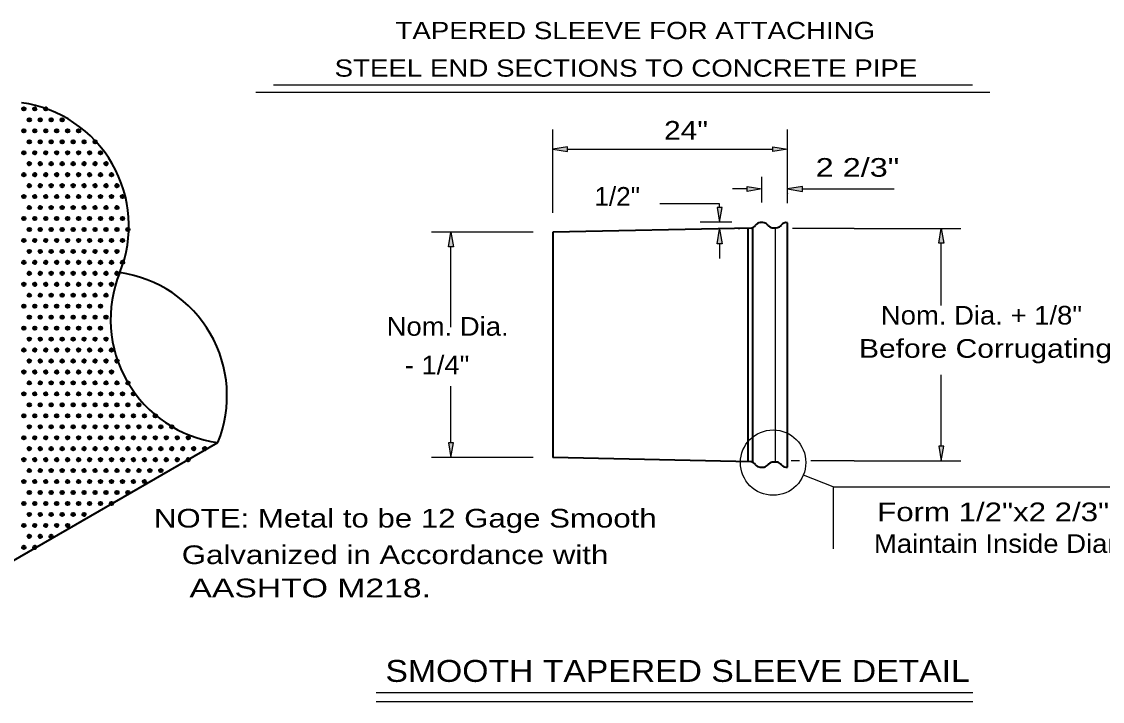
# Model space of a CAD drawing. Extents: x 832.1 to 867.4, y 728.3 to 750.3.
# Drawn here: x 842.07 to 849.77, y 733.33 to 738.17 of the extents above; entities that cross this region are included whole.
import ezdxf

# ---------------------------------------------------------------- set-up
doc = ezdxf.new("R2010")
doc.units = 0
doc.header["$LTSCALE"] = 0.049
doc.header["$PDMODE"] = 32
doc.header["$PDSIZE"] = 0.0245
for name, color, linetype, lineweight in [('1', 7, 'Continuous', 40), ('2', 7, 'Continuous', 25), ('3', 7, 'Continuous', 40), ('6', 7, 'Continuous', 25), ('9', 7, 'Continuous', 25)]:
    doc.layers.add(name, color=color, linetype=linetype, lineweight=lineweight)

msp = doc.modelspace()

# ---------------------------------------------------------------- hatches: boundary and pattern name
at = {"layer": '6'}
for points in [[(845.95875, 737.24817), (845.95875, 737.283), (845.85408, 737.26558), (845.85408, 737.26558)], [(847.42383, 737.24817), (847.42383, 737.283), (847.5285, 737.26558), (847.5285, 737.26558)], [(847.24075, 736.96458), (847.24075, 736.9995), (847.34542, 736.98208), (847.34542, 736.98208)], [(847.63342, 736.96458), (847.63342, 736.9995), (847.52875, 736.98208), (847.52875, 736.98208)], [(847.06117, 736.84883), (847.02633, 736.84883), (847.04375, 736.74417), (847.04375, 736.74417)], [(847.06117, 736.59025), (847.02633, 736.59025), (847.04375, 736.69492), (847.04375, 736.69492)], [(848.64108, 736.59567), (848.60617, 736.59567), (848.62358, 736.70033), (848.62358, 736.70033)], [(845.14658, 736.56792), (845.11175, 736.56792), (845.12917, 736.67258), (845.12917, 736.67258)], [(845.14658, 735.17133), (845.11175, 735.17133), (845.12917, 735.06667), (845.12917, 735.06667)], [(848.64108, 735.14883), (848.60617, 735.14883), (848.62358, 735.04425), (848.62358, 735.04425)]]:
    msp.add_hatch(color=256, dxfattribs=at).paths.add_polyline_path(points)

# ---------------------------------------------------------------- linework, layer by layer
at = {"layer": '1'}
for p, q in [((847.26775, 736.70208), (845.85408, 736.67258)), ((847.24792, 735.03708), (847.24792, 736.69642)), ((847.28042, 735.029), (847.28042, 736.69683)), ((847.5285, 734.99833), (847.5285, 736.74092)), ((845.85408, 736.67258), (845.85408, 735.06667)), ((847.26775, 735.03725), (845.85408, 735.06667))]:
    msp.add_line(p, q, dxfattribs=at)
for centre, radius, start, end in [((847.25921, 736.74712), 0.04588, 280.72725, 326.06162), ((847.33614, 736.6935), 0.0479, 92.98992, 145.11681), ((847.3448, 736.60389), 0.13789, 83.55635, 96.40237), ((847.3516, 736.6938), 0.0479, 37.16738, 79.56579), ((847.42634, 736.75045), 0.04588, 216.22257, 260.58874), ((847.43359, 736.89768), 0.19306, 265.03719, 276.76959), ((847.4451, 736.75045), 0.04588, 284.18522, 323.77743), ((847.51984, 736.6938), 0.0479, 79.56579, 142.83262), ((847.25921, 734.99216), 0.04588, 33.93838, 79.27275), ((847.33614, 735.04578), 0.0479, 214.88319, 267.01008), ((847.3448, 735.13538), 0.13789, 263.59762, 276.44365), ((847.3516, 735.04547), 0.0479, 280.43421, 322.83262), ((847.42634, 734.98882), 0.04588, 99.41126, 143.77743), ((847.43359, 734.8416), 0.19306, 83.23041, 94.96281), ((847.4451, 734.98882), 0.04588, 36.22257, 75.81478), ((847.51984, 735.04547), 0.0479, 217.16738, 280.43421)]:
    msp.add_arc(centre, radius, start, end, dxfattribs=at)
for p in [(842.08467, 737.55208), (842.16283, 737.55208), (842.24092, 737.55208), (842.12375, 737.474), (842.20183, 737.474), (842.28, 737.474), (842.35808, 737.474), (842.08467, 737.39583), (842.16283, 737.39583), (842.24092, 737.39583), (842.31908, 737.39583), (842.39717, 737.39583), (842.47533, 737.39583), (842.12375, 737.31775), (842.20183, 737.31775), (842.28, 737.31775), (842.35808, 737.31775), (842.43625, 737.31775), (842.51433, 737.31775), (842.5925, 737.31775), (842.08467, 737.23958), (842.16283, 737.23958), (842.24092, 737.23958), (842.31908, 737.23958), (842.39717, 737.23958), (842.47533, 737.23958), (842.55342, 737.23958), (842.63158, 737.23958), (842.12375, 737.1615), (842.20183, 737.1615), (842.28, 737.1615), (842.35808, 737.1615), (842.43625, 737.1615), (842.51433, 737.1615), (842.5925, 737.1615), (842.67058, 737.1615), (842.08467, 737.08333), (842.16283, 737.08333), (842.24092, 737.08333), (842.31908, 737.08333), (842.39717, 737.08333), (842.47533, 737.08333), (842.55342, 737.08333), (842.63158, 737.08333), (842.70967, 737.08333), (842.12375, 737.00525), (842.20183, 737.00525), (842.28, 737.00525), (842.35808, 737.00525), (842.43625, 737.00525), (842.51433, 737.00525), (842.5925, 737.00525), (842.67058, 737.00525), (842.74875, 737.00525), (842.08467, 736.92708), (842.16283, 736.92708), (842.24092, 736.92708), (842.31908, 736.92708), (842.39717, 736.92708), (842.47533, 736.92708), (842.55342, 736.92708), (842.63158, 736.92708), (842.70967, 736.92708), (842.78783, 736.92708), (842.12375, 736.849), (842.20183, 736.849), (842.28, 736.849), (842.35808, 736.849), (842.43625, 736.849), (842.51433, 736.849), (842.5925, 736.849), (842.67058, 736.849), (842.74875, 736.849), (842.08467, 736.77083), (842.16283, 736.77083), (842.24092, 736.77083), (842.31908, 736.77083), (842.39717, 736.77083), (842.47533, 736.77083), (842.55342, 736.77083), (842.63158, 736.77083), (842.70967, 736.77083), (842.78783, 736.77083), (842.12375, 736.69275), (842.20183, 736.69275), (842.28, 736.69275), (842.35808, 736.69275), (842.43625, 736.69275), (842.51433, 736.69275), (842.5925, 736.69275), (842.67058, 736.69275), (842.74875, 736.69275), (842.82683, 736.69275), (842.08467, 736.61458), (842.16283, 736.61458), (842.24092, 736.61458), (842.31908, 736.61458), (842.39717, 736.61458), (842.47533, 736.61458), (842.55342, 736.61458), (842.63158, 736.61458), (842.70967, 736.61458), (842.78783, 736.61458), (842.12375, 736.5365), (842.20183, 736.5365), (842.28, 736.5365), (842.35808, 736.5365), (842.43625, 736.5365), (842.51433, 736.5365), (842.5925, 736.5365), (842.67058, 736.5365), (842.74875, 736.5365), (842.08467, 736.45833), (842.16283, 736.45833), (842.24092, 736.45833), (842.31908, 736.45833), (842.39717, 736.45833), (842.47533, 736.45833), (842.55342, 736.45833), (842.63158, 736.45833), (842.70967, 736.45833), (842.78783, 736.45833), (842.12375, 736.38025), (842.20183, 736.38025), (842.28, 736.38025), (842.35808, 736.38025), (842.43625, 736.38025), (842.51433, 736.38025), (842.5925, 736.38025), (842.67058, 736.38025), (842.74875, 736.38025), (842.08467, 736.30208), (842.16283, 736.30208), (842.24092, 736.30208), (842.31908, 736.30208), (842.39717, 736.30208), (842.47533, 736.30208), (842.55342, 736.30208), (842.63158, 736.30208), (842.70967, 736.30208), (842.12375, 736.224), (842.20183, 736.224), (842.28, 736.224), (842.35808, 736.224), (842.43625, 736.224), (842.51433, 736.224), (842.5925, 736.224), (842.67058, 736.224), (842.08467, 736.14583), (842.16283, 736.14583), (842.24092, 736.14583), (842.31908, 736.14583), (842.39717, 736.14583), (842.47533, 736.14583), (842.55342, 736.14583), (842.63158, 736.14583), (842.12375, 736.06775), (842.20183, 736.06775), (842.28, 736.06775), (842.35808, 736.06775), (842.43625, 736.06775), (842.51433, 736.06775), (842.5925, 736.06775), (842.67058, 736.06775), (842.08467, 735.98958), (842.16283, 735.98958), (842.24092, 735.98958), (842.31908, 735.98958), (842.39717, 735.98958), (842.47533, 735.98958), (842.55342, 735.98958), (842.63158, 735.98958), (842.12375, 735.9115), (842.20183, 735.9115), (842.28, 735.9115), (842.35808, 735.9115), (842.43625, 735.9115), (842.51433, 735.9115), (842.5925, 735.9115), (842.67058, 735.9115), (842.08467, 735.83333), (842.16283, 735.83333), (842.24092, 735.83333), (842.31908, 735.83333), (842.39717, 735.83333), (842.47533, 735.83333), (842.55342, 735.83333), (842.63158, 735.83333), (842.70967, 735.83333), (842.12375, 735.75525), (842.20183, 735.75525), (842.28, 735.75525), (842.35808, 735.75525), (842.43625, 735.75525), (842.51433, 735.75525), (842.5925, 735.75525), (842.67058, 735.75525), (842.74875, 735.75525), (842.08467, 735.67708), (842.16283, 735.67708), (842.24092, 735.67708), (842.31908, 735.67708), (842.39717, 735.67708), (842.47533, 735.67708), (842.55342, 735.67708), (842.63158, 735.67708), (842.70967, 735.67708), (842.12375, 735.599), (842.20183, 735.599), (842.28, 735.599), (842.35808, 735.599), (842.43625, 735.599), (842.51433, 735.599), (842.5925, 735.599), (842.67058, 735.599), (842.74875, 735.599), (842.82683, 735.599), (842.08467, 735.52083), (842.16283, 735.52083), (842.24092, 735.52083), (842.31908, 735.52083), (842.39717, 735.52083), (842.47533, 735.52083), (842.55342, 735.52083), (842.63158, 735.52083), (842.70967, 735.52083), (842.78783, 735.52083), (842.86592, 735.52083), (842.12375, 735.44275), (842.20183, 735.44275), (842.28, 735.44275), (842.35808, 735.44275), (842.43625, 735.44275), (842.51433, 735.44275), (842.5925, 735.44275), (842.67058, 735.44275), (842.74875, 735.44275), (842.82683, 735.44275), (842.905, 735.44275), (842.08467, 735.36458), (842.16283, 735.36458), (842.24092, 735.36458), (842.31908, 735.36458), (842.39717, 735.36458), (842.47533, 735.36458), (842.55342, 735.36458), (842.63158, 735.36458), (842.70967, 735.36458), (842.78783, 735.36458), (842.86592, 735.36458), (842.94408, 735.36458), (843.02217, 735.36458), (842.12375, 735.2865), (842.20183, 735.2865), (842.28, 735.2865), (842.35808, 735.2865), (842.43625, 735.2865), (842.51433, 735.2865), (842.5925, 735.2865), (842.67058, 735.2865), (842.74875, 735.2865), (842.82683, 735.2865), (842.905, 735.2865), (842.98308, 735.2865), (843.06125, 735.2865), (843.13933, 735.2865), (842.08467, 735.20833), (842.16283, 735.20833), (842.24092, 735.20833), (842.31908, 735.20833), (842.39717, 735.20833), (842.47533, 735.20833), (842.55342, 735.20833), (842.63158, 735.20833), (842.70967, 735.20833), (842.78783, 735.20833), (842.86592, 735.20833), (842.94408, 735.20833), (843.02217, 735.20833), (843.10033, 735.20833), (843.17842, 735.20833), (843.25658, 735.20833), (842.12375, 735.13025), (842.20183, 735.13025), (842.28, 735.13025), (842.35808, 735.13025), (842.43625, 735.13025), (842.51433, 735.13025), (842.5925, 735.13025), (842.67058, 735.13025), (842.74875, 735.13025), (842.82683, 735.13025), (842.905, 735.13025), (842.98308, 735.13025), (843.06125, 735.13025), (843.13933, 735.13025), (843.2175, 735.13025), (843.29558, 735.13025), (843.37375, 735.13025), (842.08467, 735.05208), (842.16283, 735.05208), (842.24092, 735.05208), (842.31908, 735.05208), (842.39717, 735.05208), (842.47533, 735.05208), (842.55342, 735.05208), (842.63158, 735.05208), (842.70967, 735.05208), (842.78783, 735.05208), (842.86592, 735.05208), (842.94408, 735.05208), (843.02217, 735.05208), (843.10033, 735.05208), (843.17842, 735.05208), (843.25658, 735.05208), (842.12375, 734.974), (842.20183, 734.974), (842.28, 734.974), (842.35808, 734.974), (842.43625, 734.974), (842.51433, 734.974), (842.5925, 734.974), (842.67058, 734.974), (842.74875, 734.974), (842.82683, 734.974), (842.905, 734.974), (842.98308, 734.974), (843.06125, 734.974), (842.08467, 734.89583), (842.16283, 734.89583), (842.24092, 734.89583), (842.31908, 734.89583), (842.39717, 734.89583), (842.47533, 734.89583), (842.55342, 734.89583), (842.63158, 734.89583), (842.70967, 734.89583), (842.78783, 734.89583), (842.86592, 734.89583), (842.94408, 734.89583), (842.12375, 734.81775), (842.20183, 734.81775), (842.28, 734.81775), (842.35808, 734.81775), (842.43625, 734.81775), (842.51433, 734.81775), (842.5925, 734.81775), (842.67058, 734.81775), (842.74875, 734.81775), (842.82683, 734.81775), (842.08467, 734.73958), (842.16283, 734.73958), (842.24092, 734.73958), (842.31908, 734.73958), (842.39717, 734.73958), (842.47533, 734.73958), (842.55342, 734.73958), (842.63158, 734.73958), (842.70967, 734.73958), (842.12375, 734.6615), (842.20183, 734.6615), (842.28, 734.6615), (842.35808, 734.6615), (842.43625, 734.6615), (842.51433, 734.6615), (842.08467, 734.58333), (842.16283, 734.58333), (842.24092, 734.58333), (842.31908, 734.58333), (842.39717, 734.58333), (842.12375, 734.50525), (842.20183, 734.50525), (842.28, 734.50525), (842.08467, 734.42708), (842.16283, 734.42708)]:
    msp.add_point(p, dxfattribs=at)
at = {"layer": '2'}
msp.add_line((847.44267, 735.03808), (847.44267, 736.70075), dxfattribs=at)
at = {"layer": '3'}
msp.add_line((841.78908, 734.20475), (843.46775, 735.17392), dxfattribs=at)
for centre, start, end in [((841.94698, 736.71852), 337.91705, 82.08295), ((843.58987, 736.05198), 157.91705, 262.08295), ((842.64632, 735.50722), 337.91705, 82.08295)]:
    msp.add_arc(centre, 0.88647, start, end, dxfattribs=at)
at = {"layer": '6'}
for p, q in [((843.8645, 737.72492), (848.84533, 737.72492)), ((843.7395, 737.67233), (848.97033, 737.67233)), ((845.85408, 736.81217), (845.85408, 737.40517)), ((847.5285, 736.88042), (847.5285, 737.40517)), ((845.95875, 737.26558), (847.42383, 737.26558)), ((847.34542, 736.88542), (847.34542, 737.06875)), ((847.24075, 736.98208), (847.13608, 736.98208)), ((847.52875, 736.95125), (847.52875, 736.9495)), ((847.63342, 736.98208), (847.738, 736.98208)), ((847.738, 736.98208), (848.28775, 736.98208)), ((847.04375, 736.8755), (846.61825, 736.8755)), ((847.04375, 736.84883), (847.04375, 736.8755)), ((847.13083, 736.74417), (846.90425, 736.74417)), ((847.18183, 736.69492), (847.18325, 736.69492)), ((848.00325, 736.70033), (847.56258, 736.70033)), ((848.00325, 736.70033), (848.76317, 736.70033)), ((845.71458, 736.67258), (844.98967, 736.67258)), ((845.12917, 735.99675), (845.12917, 736.56792)), ((847.04375, 736.59025), (847.04375, 736.48558)), ((848.62358, 736.15142), (848.62358, 736.59567)), ((848.62358, 735.14883), (848.62358, 735.65708)), ((845.12917, 735.17133), (845.12917, 735.57692)), ((845.71458, 735.06667), (844.98967, 735.06667)), ((847.61208, 735.04425), (847.554, 735.04425)), ((848.00325, 735.04425), (847.69475, 735.04425)), ((848.00325, 735.04425), (848.76317, 735.04425)), ((847.85383, 734.85833), (847.64067, 734.9425)), ((847.85383, 734.85833), (850.90767, 734.85833)), ((847.85383, 734.85833), (847.85383, 734.41625)), ((844.59717, 733.3915), (848.84958, 733.3915)), ((844.59717, 733.329), (848.84958, 733.329))]:
    msp.add_line(p, q, dxfattribs=at)
for points in [[(845.95875, 737.24817), (845.95875, 737.283), (845.85408, 737.26558), (845.85408, 737.26558)], [(847.42383, 737.24817), (847.42383, 737.283), (847.5285, 737.26558), (847.5285, 737.26558)], [(847.24075, 736.96458), (847.24075, 736.9995), (847.34542, 736.98208), (847.34542, 736.98208)], [(847.63342, 736.96458), (847.63342, 736.9995), (847.52875, 736.98208), (847.52875, 736.98208)], [(847.06117, 736.84883), (847.02633, 736.84883), (847.04375, 736.74417), (847.04375, 736.74417)], [(847.06117, 736.59025), (847.02633, 736.59025), (847.04375, 736.69492), (847.04375, 736.69492)], [(848.64108, 736.59567), (848.60617, 736.59567), (848.62358, 736.70033), (848.62358, 736.70033)], [(845.14658, 736.56792), (845.11175, 736.56792), (845.12917, 736.67258), (845.12917, 736.67258)], [(845.14658, 735.17133), (845.11175, 735.17133), (845.12917, 735.06667), (845.12917, 735.06667)], [(848.64108, 735.14883), (848.60617, 735.14883), (848.62358, 735.04425), (848.62358, 735.04425)]]:
    msp.add_lwpolyline(points, close=True, dxfattribs=at)
msp.add_circle((847.42509, 735.03109), 0.23311, dxfattribs=at)

# ---------------------------------------------------------------- texts
at = {"layer": '1'}
for s, height, width, p in [('TAPERED SLEEVE FOR ATTACHING ', 0.1229, 1.2, (844.73358, 738.04967)), ('TAPERED SLEEVE FOR ATTACHING ', 0.1229, 1.2, (844.73358, 738.04967)), ('STEEL END SECTIONS TO CONCRETE PIPE', 0.1229, 1.2, (844.29983, 737.78183)), ('SMOOTH TAPERED SLEEVE DETAIL', 0.1562, 1.15, (844.66233, 733.468))]:
    msp.add_text(s, height=height, dxfattribs=dict(at, width=width)).set_placement(p)
at = {"layer": '6'}
for s, width, p in [('24"', 1.2, (846.64775, 737.33292)), ('2 2/3"', 1.3, (847.72792, 737.06858)), ('1/2"', 1.05, (846.15083, 736.86208)), ('Nom. Dia. + 1/8"', 1.1, (848.19308, 736.01508)), ('Nom. Dia.', 1.1, (844.67058, 735.93533)), ('Before Corrugating', 1.2, (848.0375, 735.77808)), ('- 1/4"', 1.1, (844.79942, 735.65983))]:
    msp.add_text(s, height=0.133, dxfattribs=dict(at, width=width)).set_placement(p)
at = {"layer": '9'}
for s, width, p in [('NOTE: Metal to be 12 Gage Smooth ', 1.25, (843.01167, 734.56808)), ('Form 1/2"x2 2/3" Corrugations.', 1.25, (848.167, 734.61317)), ('Maintain Inside Diameter of Sleeve.', 1.1, (848.14383, 734.38742)), ('      Galvanized in Accordance with ', 1.25, (842.84008, 734.30775)), ('      AASHTO M218.', 1.35, (842.86517, 734.07058))]:
    msp.add_text(s, height=0.133, dxfattribs=dict(at, width=width)).set_placement(p)

doc.saveas('drawing.dxf')
